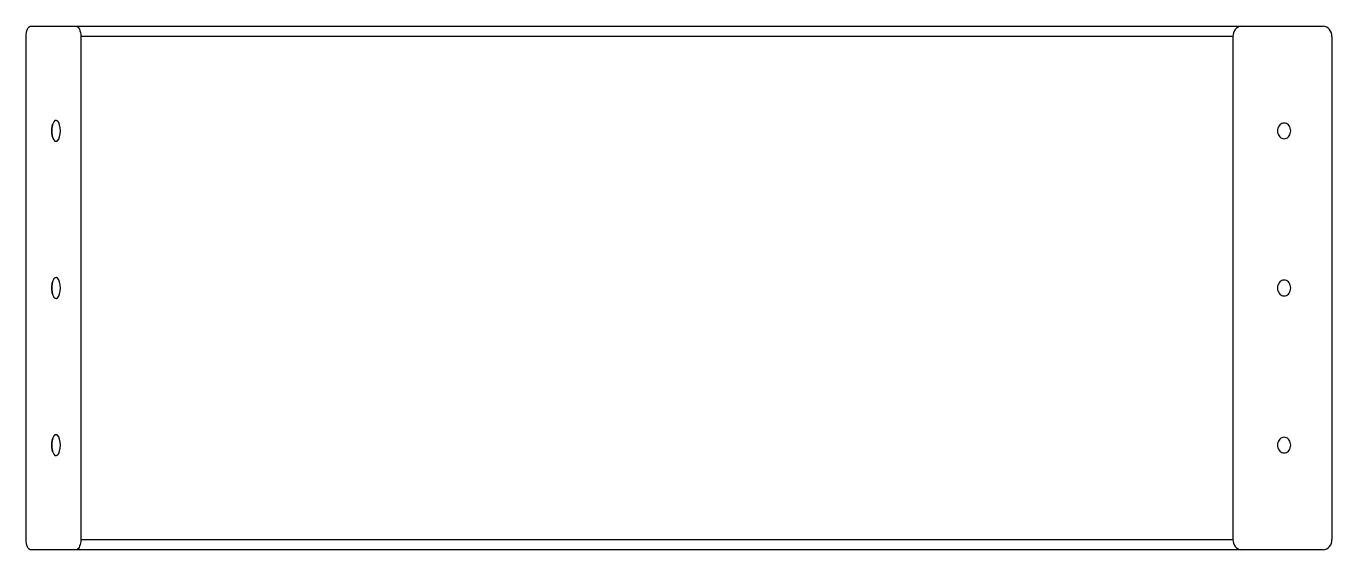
# Model space of a CAD drawing. Header units: millimetres. Extents: x 0 to 499, y -66 to 134.
import ezdxf

# ---------------------------------------------------------------- set-up
doc = ezdxf.new("R2010")
doc.units = ezdxf.units.MM

msp = doc.modelspace()

# ---------------------------------------------------------------- linework, layer by layer
at = {"color": 7, "linetype": 'Continuous', "lineweight": 25}
for p, q in [((0, -61.73), (0, 130.27)), ((1.86, 134.27), (495.32, 134.27)), ((20.88, 130.27), (20.88, -61.73)), ((460.92, 130.27), (20.88, 130.27)), ((460.92, 130.27), (460.92, -61.73)), ((498.67, 130.27), (498.67, -61.73)), ((20.88, -61.73), (460.92, -61.73)), ((495.32, -65.73), (1.86, -65.73))]:
    msp.add_line(p, q, dxfattribs=at)
at = {"color": 7, "linetype": 'Continuous', "lineweight": 25, "flags": 128}
for points in [[(0, 130.27), (0.04, 131.05), (0.14, 131.8), (0.31, 132.49), (0.54, 133.1), (0.82, 133.6), (1.15, 133.97), (1.49, 134.2), (1.86, 134.27)], [(19.02, 134.27), (19.38, 134.2), (19.73, 133.97), (20.05, 133.6), (20.33, 133.1), (20.56, 132.49), (20.74, 131.8), (20.84, 131.05), (20.88, 130.27)], [(13.1, 94.27), (13.03, 95.46), (12.81, 96.54), (12.46, 97.42), (12.03, 98.02), (11.53, 98.29), (11.03, 98.2), (10.56, 97.76), (10.17, 97.01), (9.88, 96.02), (9.73, 94.87), (9.73, 93.67), (9.88, 92.53), (10.17, 91.53), (10.56, 90.79), (11.03, 90.35), (11.53, 90.26), (12.03, 90.53), (12.46, 91.13), (12.81, 92.01), (13.03, 93.09), (13.1, 94.27)], [(12.21, 97.82), (12.05, 98), (11.56, 98.26), (11.06, 98.17), (10.59, 97.74), (10.2, 96.99), (9.91, 96.01), (9.77, 94.87), (9.77, 93.68), (9.91, 92.54), (10.2, 91.55), (10.59, 90.81), (11.06, 90.37), (11.56, 90.28), (12.05, 90.55), (12.21, 90.73)], [(482.96, 94.27), (482.92, 94.79), (482.81, 95.3), (482.62, 95.77), (482.37, 96.2), (482.06, 96.57), (481.7, 96.87), (481.3, 97.09), (480.88, 97.23), (480.44, 97.27), (480.01, 97.23), (479.58, 97.09), (479.18, 96.87), (478.82, 96.57), (478.51, 96.2), (478.26, 95.77), (478.08, 95.3), (477.96, 94.79), (477.93, 94.27), (477.96, 93.75), (478.08, 93.25), (478.26, 92.77), (478.51, 92.34), (478.82, 91.97), (479.18, 91.67), (479.58, 91.45), (480.01, 91.32), (480.44, 91.27), (480.88, 91.32), (481.3, 91.45), (481.7, 91.67), (482.06, 91.97), (482.37, 92.34), (482.62, 92.77), (482.81, 93.25), (482.92, 93.75), (482.96, 94.27)], [(13.1, 34.27), (13.03, 35.46), (12.81, 36.54), (12.46, 37.42), (12.03, 38.02), (11.53, 38.29), (11.03, 38.2), (10.56, 37.76), (10.17, 37.01), (9.88, 36.02), (9.73, 34.87), (9.73, 33.67), (9.88, 32.53), (10.17, 31.53), (10.56, 30.79), (11.03, 30.35), (11.53, 30.26), (12.03, 30.53), (12.46, 31.13), (12.81, 32.01), (13.03, 33.09), (13.1, 34.27)], [(12.21, 37.82), (12.05, 38), (11.56, 38.26), (11.06, 38.17), (10.59, 37.74), (10.2, 36.99), (9.91, 36.01), (9.77, 34.87), (9.77, 33.68), (9.91, 32.54), (10.2, 31.55), (10.59, 30.81), (11.06, 30.37), (11.56, 30.28), (12.05, 30.55), (12.21, 30.73)], [(482.96, 34.27), (482.92, 34.79), (482.81, 35.3), (482.62, 35.77), (482.37, 36.2), (482.06, 36.57), (481.7, 36.87), (481.3, 37.09), (480.88, 37.23), (480.44, 37.27), (480.01, 37.23), (479.58, 37.09), (479.18, 36.87), (478.82, 36.57), (478.51, 36.2), (478.26, 35.77), (478.08, 35.3), (477.96, 34.79), (477.93, 34.27), (477.96, 33.75), (478.08, 33.25), (478.26, 32.77), (478.51, 32.34), (478.82, 31.97), (479.18, 31.67), (479.58, 31.45), (480.01, 31.32), (480.44, 31.27), (480.88, 31.32), (481.3, 31.45), (481.7, 31.67), (482.06, 31.97), (482.37, 32.34), (482.62, 32.77), (482.81, 33.25), (482.92, 33.75), (482.96, 34.27)], [(13.1, -25.73), (13.03, -24.54), (12.81, -23.46), (12.46, -22.58), (12.03, -21.98), (11.53, -21.71), (11.03, -21.8), (10.56, -22.24), (10.17, -22.99), (9.88, -23.98), (9.73, -25.13), (9.73, -26.33), (9.88, -27.47), (10.17, -28.47), (10.56, -29.21), (11.03, -29.65), (11.53, -29.74), (12.03, -29.47), (12.46, -28.87), (12.81, -27.99), (13.03, -26.91), (13.1, -25.73)], [(12.21, -22.18), (12.05, -22), (11.56, -21.74), (11.06, -21.83), (10.59, -22.26), (10.2, -23.01), (9.91, -23.99), (9.77, -25.13), (9.77, -26.32), (9.91, -27.46), (10.2, -28.45), (10.59, -29.19), (11.06, -29.63), (11.56, -29.72), (12.05, -29.45), (12.21, -29.27)], [(482.96, -25.73), (482.92, -25.21), (482.81, -24.7), (482.62, -24.23), (482.37, -23.8), (482.06, -23.43), (481.7, -23.13), (481.3, -22.91), (480.88, -22.77), (480.44, -22.73), (480.01, -22.77), (479.58, -22.91), (479.18, -23.13), (478.82, -23.43), (478.51, -23.8), (478.26, -24.23), (478.08, -24.7), (477.96, -25.21), (477.93, -25.73), (477.96, -26.25), (478.08, -26.75), (478.26, -27.23), (478.51, -27.66), (478.82, -28.03), (479.18, -28.33), (479.58, -28.55), (480.01, -28.68), (480.44, -28.73), (480.88, -28.68), (481.3, -28.55), (481.7, -28.33), (482.06, -28.03), (482.37, -27.66), (482.62, -27.23), (482.81, -26.75), (482.92, -26.25), (482.96, -25.73)], [(1.86, -65.73), (1.49, -65.65), (1.15, -65.42), (0.82, -65.05), (0.54, -64.56), (0.31, -63.95), (0.14, -63.26), (0.04, -62.51), (0, -61.73)], [(20.88, -61.73), (20.85, -62.42), (20.77, -63.1), (20.63, -63.73), (20.44, -64.3), (20.21, -64.79), (19.95, -65.19), (19.66, -65.49), (19.34, -65.67), (19.02, -65.73)]]:
    msp.add_lwpolyline(points, dxfattribs=at)
at = {"color": 7, "linetype": 'Continuous', "lineweight": 25}
for centre, radius, start, end in [((464.63, 130.57), 3.72, 95.441, 184.5632), ((494.97, 130.57), 3.72, 355.4368, 84.559), ((464.63, -62.02), 3.72, 175.4368, 264.559), ((494.98, -62.04), 3.71, 275.2358, 4.7684)]:
    msp.add_arc(centre, radius, start, end, dxfattribs=at)

doc.saveas('drawing.dxf')
